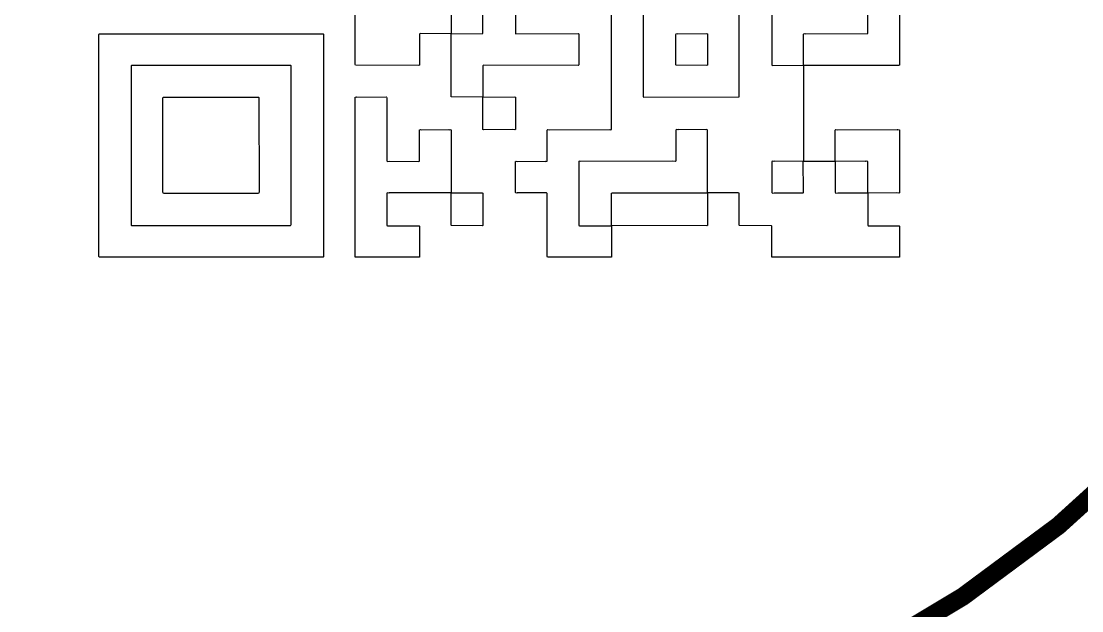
# Model space of a CAD drawing. Header units: inches. Extents: x -21.6 to 21.4, y -24.6 to 14.5.
# Drawn here: x -3.93 to 4.81, y -4.81 to 0.05 of the extents above; entities that cross this region are included whole.
import ezdxf

# ---------------------------------------------------------------- set-up
doc = ezdxf.new("R2010")
doc.units = ezdxf.units.IN
for name, color, linetype in [('Bottom 3D Body', 56, 'Continuous'), ('Bottom Overlay', 54, 'Continuous'), ('Top Solder', 216, 'Continuous')]:
    doc.layers.add(name, color=color, linetype=linetype)

# ---------------------------------------------------------------- blocks, each defined once
blk = doc.blocks.new('CR2032_VAY3_15_2_B_60')
at = {"layer": 'Bottom 3D Body'}
blk.add_lwpolyline([(10, 0, 0.127, 0.127, 1), (-10, 0, 0.127, 0.127, 1)], format="xyseb", close=True, dxfattribs=at)
at = {"layer": 'Bottom Overlay'}
for points in [[(0, -10, 0.15, 0.15, -1), (0, 10, 0.15, 0.15, 0)], [(0, 10, 0.15, 0.15, -0.414214), (10, 0, 0.15, 0.15, 0)]]:
    blk.add_lwpolyline(points, format="xyseb", dxfattribs=at)

msp = doc.modelspace()

# ---------------------------------------------------------------- linework, layer by layer
at = {"layer": 'Top Solder'}
for p, q in [((3.3077, 0.7448), (3.3068, -0.3086)), ((-0.3879, 0.4803), (-0.3875, -0.05)), ((3.0469, -0.0442), (3.046, 0.4785)), ((-1.1791, -0.2928), (-1.18, 0.2199)), ((-0.127, -0.0442), (-0.1261, 0.2176)), ((0.1429, 0.2194), (0.1424, -0.0446)), ((0.9337, -0.8268), (0.9341, 0.2135)), ((1.1945, 0.214), (1.1954, -0.5695)), ((1.9862, -0.5659), (1.9853, 0.2176)), ((2.2557, 0.2009), (2.2552, -0.2914)), ((-3.2914, -0.0564), (-3.2905, -0.0528)), ((-3.291, -0.4038), (-3.2914, -0.0564)), ((-3.2905, -0.0528), (-3.2887, -0.0509)), ((-3.2887, -0.0509), (-3.2851, -0.05)), ((-3.2851, -0.05), (-1.4436, -0.0509)), ((-1.4436, -0.0509), (-1.4414, -0.0532)), ((-1.4414, -0.0532), (-1.4404, -0.0568)), ((-1.4404, -0.0568), (-1.4414, -0.0686)), ((-1.4414, -0.0686), (-1.4409, -1.8879)), ((-0.6488, -0.0532), (-0.6497, -0.3086)), ((-0.6461, -0.0505), (-0.6488, -0.0532)), ((-0.6424, -0.0496), (-0.6461, -0.0505)), ((-0.3884, -0.05), (-0.6424, -0.0496)), ((-0.3879, -0.5659), (-0.3884, -0.05)), ((-0.3875, -0.05), (-0.1293, -0.0491)), ((-0.1293, -0.0491), (-0.1279, -0.0478)), ((-0.1279, -0.0478), (-0.127, -0.0442)), ((0.1424, -0.0446), (0.1438, -0.0478)), ((0.1438, -0.0478), (0.1461, -0.05)), ((0.1461, -0.05), (0.6583, -0.0496)), ((0.6583, -0.0496), (0.6619, -0.0505)), ((0.6619, -0.0505), (0.6637, -0.0523)), ((0.6637, -0.0523), (0.6646, -0.0559)), ((0.6646, -0.0559), (0.6637, -0.3077)), ((1.464, -0.0555), (1.4658, -0.0509)), ((1.4644, -0.2887), (1.464, -0.0555)), ((1.4658, -0.0509), (1.4721, -0.0491)), ((1.4721, -0.0491), (1.4785, -0.05)), ((1.4785, -0.05), (1.719, -0.0496)), ((1.719, -0.0496), (1.7226, -0.0505)), ((1.7226, -0.0505), (1.7244, -0.0523)), ((1.7244, -0.0523), (1.7253, -0.0559)), ((1.7253, -0.0559), (1.7244, -0.3086)), ((2.5161, -0.0541), (2.5192, -0.05)), ((2.5165, -0.0636), (2.5161, -0.0541)), ((2.5161, -0.3105), (2.5165, -0.0636)), ((2.5192, -0.05), (2.5265, -0.0491)), ((2.5265, -0.0491), (2.5292, -0.05)), ((2.5292, -0.05), (3.0446, -0.0491)), ((3.0446, -0.0491), (3.046, -0.0478)), ((3.046, -0.0478), (3.0469, -0.0442)), ((-3.0256, -0.3141), (-3.0265, -0.3177)), ((-3.0265, -0.3177), (-3.0256, -0.3322)), ((-3.0224, -0.3118), (-3.0256, -0.3141)), ((-3.0256, -0.3322), (-3.0247, -1.6275)), ((-1.7154, -0.3109), (-3.0224, -0.3118)), ((-1.709, -0.3118), (-1.7154, -0.3109)), ((-1.7058, -0.315), (-1.709, -0.3118)), ((-1.7063, -0.3245), (-1.7058, -0.315)), ((-1.7058, -0.7498), (-1.7063, -0.3245)), ((-1.1796, -0.305), (-1.1791, -0.2928)), ((-1.1773, -0.31), (-1.1796, -0.305)), ((-0.6547, -0.3109), (-1.1773, -0.31)), ((-0.651, -0.31), (-0.6547, -0.3109)), ((-0.6497, -0.3086), (-0.651, -0.31)), ((-0.1243, -0.3114), (-0.127, -0.3141)), ((-0.127, -0.3141), (-0.1266, -0.5718)), ((-0.1207, -0.3105), (-0.1243, -0.3114)), ((0.6587, -0.3109), (-0.1207, -0.3105)), ((0.6624, -0.31), (0.6587, -0.3109)), ((0.6637, -0.3077), (0.6624, -0.31)), ((1.4635, -0.3014), (1.4644, -0.2987)), ((1.4644, -0.3077), (1.4635, -0.3014)), ((1.4644, -0.2896), (1.4644, -0.2887)), ((1.4644, -0.2987), (1.4644, -0.2896)), ((1.4667, -0.31), (1.4644, -0.3077)), ((1.7194, -0.3109), (1.4667, -0.31)), ((1.7231, -0.31), (1.7194, -0.3109)), ((1.7244, -0.3086), (1.7231, -0.31)), ((2.2552, -0.2914), (2.2561, -0.2942)), ((2.2561, -0.2942), (2.2552, -0.3032)), ((2.2552, -0.3032), (2.2561, -0.3077)), ((2.2561, -0.3077), (2.2593, -0.3109)), ((2.2593, -0.3109), (2.5161, -0.3105)), ((2.5165, -0.3118), (2.5161, -1.1003)), ((3.3019, -0.3109), (2.5165, -0.3118)), ((3.3055, -0.31), (3.3019, -0.3109)), ((3.3068, -0.3086), (3.3055, -0.31)), ((-3.291, -0.4047), (-3.291, -0.4038)), ((-3.291, -1.8811), (-3.291, -0.4047)), ((-2.7643, -0.5863), (-2.7634, -0.5781)), ((-2.7638, -1.3385), (-2.7643, -0.5863)), ((-2.7634, -0.5781), (-2.7611, -0.575)), ((-2.7611, -0.575), (-2.7597, -0.5736)), ((-2.7597, -0.5736), (-2.7534, -0.5727)), ((-2.7534, -0.5727), (-2.7434, -0.5736)), ((-2.7434, -0.5736), (-2.7407, -0.5727)), ((-2.7407, -0.5727), (-2.2308, -0.5727)), ((-2.2308, -0.5727), (-1.9939, -0.5731)), ((-1.9939, -0.5731), (-1.9817, -0.5727)), ((-1.9817, -0.5727), (-1.9789, -0.5736)), ((-1.9789, -0.5736), (-1.9753, -0.5745)), ((-1.9753, -0.5745), (-1.9731, -0.5768)), ((-1.9731, -0.5768), (-1.9721, -0.5804)), ((-1.9721, -0.5804), (-1.9717, -1.3553)), ((-1.1796, -0.5813), (-1.1787, -0.574)), ((-1.1787, -0.5876), (-1.1796, -0.5813)), ((-1.1796, -0.5904), (-1.1787, -0.5876)), ((-1.1791, -1.8752), (-1.1796, -0.5904)), ((-1.1787, -0.574), (-1.1764, -0.5718)), ((-1.1764, -0.5718), (-1.1692, -0.5709)), ((-1.1692, -0.5709), (-1.1664, -0.5718)), ((-1.1664, -0.5718), (-0.9241, -0.5713)), ((-0.9241, -0.5713), (-0.9196, -0.5731)), ((-0.9196, -0.5731), (-0.9178, -0.5777)), ((-0.9178, -0.5777), (-0.9187, -0.5976)), ((-0.9187, -0.5976), (-0.9183, -1.089)), ((-0.387, -0.5695), (-0.3879, -0.5659)), ((-0.3856, -0.5709), (-0.387, -0.5695)), ((-0.1275, -0.5718), (-0.3856, -0.5709)), ((-0.127, -0.8358), (-0.1275, -0.5718)), ((-0.1266, -0.5718), (0.1365, -0.5713)), ((0.1365, -0.5713), (0.1402, -0.5722)), ((0.1402, -0.5722), (0.142, -0.574)), ((0.142, -0.574), (0.1429, -0.5777)), ((0.1429, -0.5777), (0.142, -0.8385)), ((1.1954, -0.5695), (1.1968, -0.5709)), ((1.1968, -0.5709), (1.2004, -0.5718)), ((1.2004, -0.5718), (1.9839, -0.5709)), ((1.9839, -0.5709), (1.9853, -0.5695)), ((1.9853, -0.5695), (1.9862, -0.5659)), ((-1.7058, -0.7507), (-1.7058, -0.7498)), ((-1.7058, -1.6175), (-1.7058, -0.7507)), ((-0.6488, -1.0967), (-0.6479, -0.8431)), ((-0.6479, -0.8431), (-0.6465, -0.8417)), ((-0.6465, -0.8417), (-0.6402, -0.8408)), ((-0.6402, -0.8408), (-0.6307, -0.8413)), ((-0.6307, -0.8413), (-0.4065, -0.8408)), ((-0.4065, -0.8408), (-0.4038, -0.8417)), ((-0.4038, -0.8417), (-0.3974, -0.8408)), ((-0.3974, -0.8408), (-0.3902, -0.8417)), ((-0.3902, -0.8417), (-0.3888, -0.8431)), ((-0.3888, -0.8431), (-0.3879, -0.8467)), ((-0.3879, -0.8467), (-0.3875, -1.3625)), ((-0.1261, -0.8394), (-0.127, -0.8358)), ((-0.1225, -0.8413), (-0.1261, -0.8394)), ((0.1189, -0.8408), (-0.1225, -0.8413)), ((0.1361, -0.8417), (0.1189, -0.8408)), ((0.1397, -0.8408), (0.1361, -0.8417)), ((0.142, -0.8385), (0.1397, -0.8408)), ((0.4029, -0.8512), (0.4038, -0.844)), ((0.4038, -0.8539), (0.4029, -0.8512)), ((0.4033, -1.0845), (0.4038, -0.8539)), ((0.4038, -0.844), (0.406, -0.8417)), ((0.406, -0.8417), (0.4096, -0.8408)), ((0.4096, -0.8408), (0.4219, -0.8413)), ((0.4219, -0.8413), (0.9214, -0.8408)), ((0.9214, -0.8408), (0.9241, -0.8417)), ((0.9241, -0.8417), (0.9314, -0.8408)), ((0.9314, -0.8408), (0.9327, -0.8394)), ((0.9327, -0.8394), (0.9346, -0.8331)), ((0.9346, -0.8331), (0.9337, -0.8268)), ((1.4644, -0.844), (1.4635, -0.8503)), ((1.4635, -0.8503), (1.4644, -0.853)), ((1.4644, -0.853), (1.4635, -1.0994)), ((1.4667, -0.8417), (1.4644, -0.844)), ((1.4721, -0.8408), (1.4667, -0.8417)), ((1.4812, -0.8417), (1.4721, -0.8408)), ((1.4839, -0.8408), (1.4812, -0.8417)), ((1.7063, -0.8413), (1.4839, -0.8408)), ((1.7185, -0.8408), (1.7063, -0.8413)), ((1.7221, -0.8417), (1.7185, -0.8408)), ((1.7244, -0.844), (1.7221, -0.8417)), ((1.7253, -1.3621), (1.7244, -0.844)), ((2.7769, -0.8458), (2.7801, -0.8417)), ((2.7774, -0.8553), (2.7769, -0.8458)), ((2.7769, -1.1012), (2.7774, -0.8553)), ((2.7801, -0.8417), (2.7837, -0.8408)), ((2.7837, -0.8408), (2.796, -0.8413)), ((2.796, -0.8413), (3.2892, -0.8408)), ((3.2892, -0.8408), (3.2919, -0.8417)), ((3.2919, -0.8417), (3.2982, -0.8408)), ((3.2982, -0.8408), (3.3055, -0.8417)), ((3.3055, -0.8417), (3.3068, -0.8431)), ((3.3068, -0.8431), (3.3077, -0.8467)), ((3.3077, -0.8467), (3.3068, -1.3612)), ((-0.9183, -1.089), (-0.9187, -1.0976)), ((-0.9187, -1.0976), (-0.9155, -1.1017)), ((-0.9155, -1.1017), (-0.9092, -1.1026)), ((-0.9092, -1.1026), (-0.9001, -1.1017)), ((-0.9001, -1.1017), (-0.6533, -1.1021)), ((-0.6533, -1.1021), (-0.6497, -1.1003)), ((-0.6497, -1.1003), (-0.6488, -1.0967)), ((0.1424, -1.1071), (0.1438, -1.1039)), ((0.1429, -1.3449), (0.1424, -1.1071)), ((0.1438, -1.1039), (0.1452, -1.1026)), ((0.1452, -1.1026), (0.1488, -1.1017)), ((0.1488, -1.1017), (0.161, -1.1021)), ((0.161, -1.1021), (0.3906, -1.1017)), ((0.3906, -1.1017), (0.3933, -1.1026)), ((0.3933, -1.1026), (0.4006, -1.1017)), ((0.4006, -1.1017), (0.4029, -1.0994)), ((0.4029, -1.0994), (0.4038, -1.0958)), ((0.4038, -1.0958), (0.4033, -1.0845)), ((0.6646, -1.1048), (0.6637, -1.1112)), ((0.6637, -1.1112), (0.6646, -1.1175)), ((0.6646, -1.1175), (0.6642, -1.6279)), ((0.6687, -1.1017), (0.6646, -1.1048)), ((0.6773, -1.1021), (0.6687, -1.1017)), ((1.4404, -1.1017), (0.6773, -1.1021)), ((1.4577, -1.1026), (1.4404, -1.1017)), ((1.4613, -1.1017), (1.4577, -1.1026)), ((1.4635, -1.0994), (1.4613, -1.1017)), ((2.2566, -1.1044), (2.2552, -1.1085)), ((2.2552, -1.1085), (2.2552, -1.1121)), ((2.2552, -1.1121), (2.2552, -1.113)), ((2.2552, -1.113), (2.2561, -1.1193)), ((2.2561, -1.1193), (2.2552, -1.1257)), ((2.2552, -1.1257), (2.2557, -1.3499)), ((2.2611, -1.1017), (2.2566, -1.1044)), ((2.2729, -1.1026), (2.2611, -1.1017)), ((2.2756, -1.1017), (2.2729, -1.1026)), ((2.5152, -1.1021), (2.2756, -1.1017)), ((2.5161, -1.3449), (2.5152, -1.1021)), ((2.5161, -1.1003), (2.5174, -1.1017)), ((2.5174, -1.1017), (2.7769, -1.1012)), ((2.7774, -1.1026), (2.7769, -1.3431)), ((3.0256, -1.1017), (2.7774, -1.1026)), ((3.0283, -1.1026), (3.0256, -1.1017)), ((3.0383, -1.1017), (3.0283, -1.1026)), ((3.0446, -1.1026), (3.0383, -1.1017)), ((3.046, -1.1039), (3.0446, -1.1026)), ((3.0469, -1.3621), (3.046, -1.1039)), ((-2.7647, -1.3558), (-2.7638, -1.3385)), ((-2.7629, -1.363), (-2.7647, -1.3558)), ((-2.7597, -1.3662), (-2.7629, -1.363)), ((-2.7566, -1.3675), (-2.7597, -1.3662)), ((-1.9798, -1.3671), (-2.7566, -1.3675)), ((-1.9762, -1.3662), (-1.9798, -1.3671)), ((-1.9731, -1.363), (-1.9762, -1.3662)), ((-1.9717, -1.3553), (-1.9731, -1.363)), ((-0.9173, -1.3653), (-0.9187, -1.3693)), ((-0.9187, -1.3693), (-0.9183, -1.3825)), ((-0.9183, -1.3825), (-0.9187, -1.613)), ((-0.9128, -1.3625), (-0.9173, -1.3653)), ((-0.901, -1.3634), (-0.9128, -1.3625)), ((-0.8983, -1.3625), (-0.901, -1.3634)), ((-0.3888, -1.363), (-0.8983, -1.3625)), ((-0.3879, -1.6293), (-0.3888, -1.363)), ((-0.3875, -1.3625), (-0.1406, -1.363)), ((-0.1406, -1.363), (-0.132, -1.3625)), ((-0.132, -1.3625), (-0.1279, -1.3648)), ((-0.1279, -1.3648), (-0.127, -1.3684)), ((-0.127, -1.3684), (-0.1279, -1.6302)), ((0.142, -1.3539), (0.1429, -1.3449)), ((0.1429, -1.3603), (0.142, -1.3539)), ((0.1452, -1.3625), (0.1429, -1.3603)), ((0.1524, -1.3634), (0.1452, -1.3625)), ((0.1551, -1.3625), (0.1524, -1.3634)), ((0.3838, -1.363), (0.1551, -1.3625)), ((0.397, -1.3625), (0.3838, -1.363)), ((0.4006, -1.3634), (0.397, -1.3625)), ((0.4038, -1.3675), (0.4006, -1.3634)), ((0.4033, -1.377), (0.4038, -1.3675)), ((0.4038, -1.8702), (0.4033, -1.377)), ((0.9337, -1.632), (0.9346, -1.3657)), ((0.9346, -1.3657), (0.9368, -1.3634)), ((0.9368, -1.3634), (0.9404, -1.3625)), ((0.9404, -1.3625), (0.9518, -1.363)), ((0.9518, -1.363), (1.7253, -1.3621)), ((1.7253, -1.3639), (1.7244, -1.6302)), ((1.7267, -1.3625), (1.7253, -1.3639)), ((1.9672, -1.363), (1.7267, -1.3625)), ((1.9794, -1.3625), (1.9672, -1.363)), ((1.983, -1.3634), (1.9794, -1.3625)), ((1.9853, -1.3657), (1.983, -1.3634)), ((1.9862, -1.6202), (1.9853, -1.3657)), ((2.2557, -1.3499), (2.2552, -1.3585)), ((2.2552, -1.3585), (2.2584, -1.3625)), ((2.2584, -1.3625), (2.2647, -1.3634)), ((2.2647, -1.3634), (2.2738, -1.3625)), ((2.2738, -1.3625), (2.5115, -1.363)), ((2.5115, -1.363), (2.5147, -1.3616)), ((2.5147, -1.3616), (2.5161, -1.3603)), ((2.517, -1.3539), (2.5161, -1.3449)), ((2.5161, -1.3603), (2.517, -1.3539)), ((2.7769, -1.3431), (2.7779, -1.3458)), ((2.7779, -1.3458), (2.7769, -1.3576)), ((2.7769, -1.3576), (2.7797, -1.3621)), ((2.7797, -1.3621), (2.7846, -1.3634)), ((2.7846, -1.3634), (2.7991, -1.3625)), ((2.7991, -1.3625), (2.8961, -1.3625)), ((2.8961, -1.3625), (3.0469, -1.3621)), ((3.0473, -1.3634), (3.0469, -1.6284)), ((3.2819, -1.3625), (3.0473, -1.3634)), ((3.3019, -1.3634), (3.2819, -1.3625)), ((3.3068, -1.3612), (3.3019, -1.3634)), ((-3.0247, -1.6275), (-3.0224, -1.6298)), ((-3.0224, -1.6298), (-3.0152, -1.6316)), ((-3.0152, -1.6316), (-3.0034, -1.6307)), ((-3.0034, -1.6307), (-1.7149, -1.6311)), ((-1.7149, -1.6311), (-1.7113, -1.6302)), ((-1.7113, -1.6302), (-1.7081, -1.6279)), ((-1.7081, -1.6279), (-1.7068, -1.6239)), ((-1.7068, -1.6239), (-1.7058, -1.6175)), ((-0.9187, -1.613), (-0.9178, -1.6157)), ((-0.9178, -1.6157), (-0.9187, -1.6248)), ((-0.9187, -1.6248), (-0.9178, -1.6302)), ((-0.9178, -1.6302), (-0.9164, -1.6316)), ((-0.9164, -1.6316), (-0.9128, -1.6325)), ((-0.9128, -1.6325), (-0.651, -1.6334)), ((-0.651, -1.6334), (-0.6488, -1.6356)), ((-0.6488, -1.6356), (-0.6497, -1.8911)), ((-0.3856, -1.6316), (-0.3879, -1.6293)), ((-0.1302, -1.6325), (-0.3856, -1.6316)), ((-0.1279, -1.6302), (-0.1302, -1.6325)), ((0.6642, -1.6279), (0.666, -1.6316)), ((0.666, -1.6316), (0.6696, -1.6325)), ((0.6696, -1.6325), (0.9337, -1.6329)), ((1.7194, -1.6325), (0.9337, -1.632)), ((0.9337, -1.6329), (0.9341, -1.8879)), ((1.7231, -1.6316), (1.7194, -1.6325)), ((1.7244, -1.6302), (1.7231, -1.6316)), ((1.9853, -1.623), (1.9862, -1.6202)), ((1.9862, -1.6293), (1.9853, -1.623)), ((1.9885, -1.6316), (1.9862, -1.6293)), ((2.2502, -1.6325), (1.9885, -1.6316)), ((2.2538, -1.6334), (2.2502, -1.6325)), ((2.2552, -1.6356), (2.2538, -1.6334)), ((2.2561, -1.6429), (2.2552, -1.6356)), ((2.2552, -1.6456), (2.2561, -1.6429)), ((2.2557, -1.8752), (2.2552, -1.6456)), ((3.0469, -1.6284), (3.05, -1.6325)), ((3.05, -1.6325), (3.3055, -1.6334)), ((3.3055, -1.6334), (3.3077, -1.6356)), ((3.3077, -1.6356), (3.3068, -1.8911)), ((-3.2919, -1.8847), (-3.291, -1.8811)), ((-3.2901, -1.8911), (-3.2919, -1.8847)), ((-3.2887, -1.8924), (-3.2901, -1.8911)), ((-1.45, -1.8933), (-3.2887, -1.8924)), ((-1.4436, -1.8924), (-1.45, -1.8933)), ((-1.4423, -1.8911), (-1.4436, -1.8924)), ((-1.4409, -1.8879), (-1.4423, -1.8911)), ((-1.1796, -1.8847), (-1.1791, -1.8752)), ((-1.1787, -1.8911), (-1.1796, -1.8847)), ((-1.1773, -1.8924), (-1.1787, -1.8911)), ((-0.6837, -1.8933), (-1.1773, -1.8924)), ((-0.6519, -1.8933), (-0.6837, -1.8933)), ((-0.6497, -1.8911), (-0.6519, -1.8933)), ((0.4029, -1.8875), (0.4038, -1.8702)), ((0.4051, -1.8924), (0.4029, -1.8875)), ((0.9305, -1.8933), (0.4051, -1.8924)), ((0.9327, -1.8911), (0.9305, -1.8933)), ((0.9341, -1.8879), (0.9327, -1.8911)), ((2.2552, -1.8847), (2.2557, -1.8752)), ((2.2561, -1.8911), (2.2552, -1.8847)), ((2.2575, -1.8924), (2.2561, -1.8911)), ((3.3046, -1.8933), (2.2575, -1.8924)), ((3.3068, -1.8911), (3.3046, -1.8933))]:
    msp.add_line(p, q, dxfattribs=at)

# ---------------------------------------------------------------- block references
at = {"rotation": 180}
msp.add_blockref('CR2032_VAY3_15_2_B_60', (-1.725, 3.625), dxfattribs=at)

doc.saveas('drawing.dxf')
